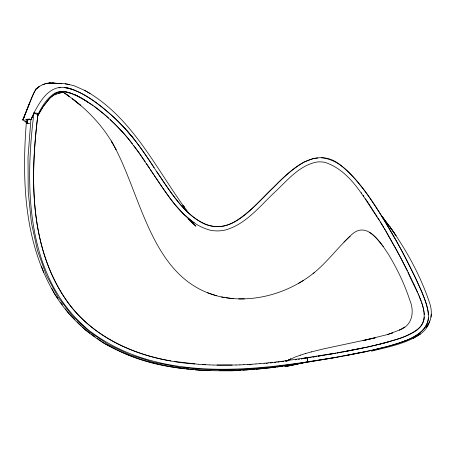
<?xml version="1.0" encoding="UTF-8"?>
<svg xmlns="http://www.w3.org/2000/svg" width="454" height="454" viewBox="0 0 454 454"><rect width="100%" height="100%" fill="white"/><g stroke="black" fill="none" stroke-linecap="round" stroke-linejoin="round"><path stroke-width="0.68" d="M424.28 317.011L424.036 319.207M125.645 129.288C112.984 115.509 98.688 102.973 82.253 93.876A92.979 92.979 0 0 0 79.592 92.497C73.253 89.41 66.335 86.549 59.151 87.486C46.456 89.83 39.606 102.496 33.965 112.836C24.516 187.354 25.747 277.871 88.655 330.132C150.524 377.927 234.752 372.904 307.738 361.793L338.548 356.906L367.036 351.424M382.16 216.592L388.97 226.098L382.364 216.916L389.419 226.047L396.07 235.637L389.56 226.359C406.688 250.466 421.289 276.895 430.301 305.139C432.276 312.675 431.595 321.449 426.022 327.351L428.122 324.587L427.742 325.087M430.994 317.147L431.3 314.106M428.372 317.885C427.345 330.228 415.512 336.862 405.07 340.869A119.158 119.158 0 0 1 401.773 342.095L387.563 346.481L374.681 349.711L334.099 357.741L302.733 362.899L269.148 367.49L237.346 369.8L207.404 369.755L179.432 367.275L153.509 362.286L129.736 354.71L108.211 344.473L89.024 331.494L72.26 315.7L58.027 297.007L46.41 275.345L37.512 250.631L31.411 222.789L28.216 191.753L28.012 157.43L30.895 119.748L33.965 112.836L38.079 113.387C30.219 176.016 28.942 246.704 66.67 300.69C90.562 334.825 130.576 354.296 170.897 360.873M37.852 115.089C30.327 176.356 29.306 244.956 64.996 298.306M412.663 332.72C438.275 319.917 414.082 289.346 408.01 272.128M26.758 123.102L27.257 121.485M429.484 321.001C428.462 326.369 424.785 330.813 420.478 333.985C405.95 343.797 388.176 346.935 371.474 351.158M27.7 120.111L27.444 121.127L28.029 119.561L27.427 121.07M61.846 83.695L52.545 83.099L55.921 83.371C48.884 81.93 41.535 84.035 36.224 88.865C30.305 98.336 27.586 109.675 22.87 119.782C22.377 122.398 28.591 117.16 30.895 119.748L33.414 114.907M22.87 119.782L29.771 102.57M22.796 119.987L33.568 93.575M37.506 115.18C41.842 107.002 46.558 98.087 54.838 93.274M37.892 113.812L38.079 113.387M23.058 119.306L24.777 116.054M33.454 93.819L35.821 89.262M32.245 117.092L30.895 119.748L26.61 119.232C21.61 179.353 23.733 244.178 56.478 296.922A146.296 146.228 71.1 0 0 106.577 344.654C164.354 376.684 233.589 373.948 296.865 364.199M37.449 116.133L43.624 105.913L50.11 97.877M37.733 115.708L42.807 107.15M43.505 106.111L49.407 98.603L55.382 93.689M314.611 272.315C327.64 261.493 337.753 247.759 350.051 236.194L343.99 242.073M36.224 88.865L35.877 89.194M50.576 97.417L55.206 93.808A15.169 15.152 -32.1 0 1 64.513 91.685L69.099 92.684L75.16 95.039M314.662 272.275L314.111 272.723M314.418 272.479L313.612 273.132M349.949 236.296C363.177 222.023 374.902 234.951 383.238 246.567L388.715 254.722C397.21 269.001 404.565 284.068 409.707 299.895C414.712 311.444 412.561 325.626 399.435 330.075L404.752 326.954M313.669 273.092L313.317 273.37M313.022 273.609L313.073 273.569C288.829 292.603 256.782 302.268 226.103 297.83M420.478 333.985L413.185 338.344M298.641 283.33L303.63 280.305M412.436 332.85L406.727 335.671M286.582 361.038L295.231 357.009L300.366 355.17M54.718 95.017L58.958 93.166L62.675 92.344L58.634 93.24L58.958 93.166M388.074 346.34C405.229 341.595 433.893 333.389 427.753 309.639C425.534 299.526 421.074 290.117 416.795 280.742C402.726 251.045 386.706 222.193 367.865 195.248L364.307 190.357C353.28 176.248 340.472 159.672 321.301 157.697M406.438 335.795L402.392 337.424M392.375 332.969L392.721 332.844L387.296 334.626L399.554 329.996M402.199 337.498L399.753 338.389M400.456 342.554L405.859 340.557M399.543 338.463L386.468 342.464M300.207 355.215L305.724 353.479M311.262 351.929L323.611 348.876L375.146 337.872L363.001 340.608L387.642 334.513M42.829 84.603L46.092 83.474L49.321 83.003M380.27 344.047C394.225 339.91 410.195 337.237 420.71 326.312A15.379 15.283 70.9 0 0 424.013 319.202M390.156 341.391L386.933 342.299M305.57 353.53L311.421 351.878M385.849 342.628L367.053 347.168L347.287 351.141M385.281 342.747L376.707 344.921M388.039 346.345L366.775 351.481L344.529 355.885M300.82 363.251L302.046 362.945L290.804 365.555M303.437 362.604L302.949 362.723L303.976 362.502M300.026 363.444L299.192 363.648M374.096 349.847L381.212 348.139M373.148 345.755L376.814 344.892M298.749 363.75L291.86 364.937M369.539 346.578L373.301 345.721M301.314 358.921L302.67 358.62L301.439 358.893M288.25 366.1L285.418 366.73L307.738 361.793L307.125 357.639L337.833 352.769L362.547 348.082M299.6 363.592L302.364 362.984M303.63 358.41L305.213 358.064M305.531 357.99L307.125 357.639M303.607 358.416L305.173 358.07M305.485 357.996L307.052 357.65L307.738 361.793M365.89 347.378L369.743 346.533M366.157 347.316L344.382 351.64M343.241 351.89L346.606 351.265M343.774 351.754L337.191 352.934M337.277 352.951L338.593 352.718M335.971 353.184L329.678 354.239M337.328 357.179L302.733 362.899M333.389 353.632L326.341 354.801M323.747 355.232L327.118 354.693M323.1 355.34L318.163 356.152M328.651 358.603L329.956 358.388M307.052 357.65L280.935 361.458M321.171 355.675L324.099 355.198M309.407 357.565L311.342 357.253M298.391 359.352L299.606 359.154M303.936 358.45L305.304 358.229M306.944 357.962L308.152 357.763M312.71 357.031L316.983 356.356M318.339 356.135L320.042 355.862M307.086 357.939L308.187 357.763M313.016 356.992L314.316 356.782M295.361 359.823L296.57 359.636M285.538 361.083L288.579 360.652M58.986 87.849L60.303 87.673M285.214 360.913L288.29 360.499M29.743 123.357L27.155 123.153L27.319 121.519M281.31 361.645L283.727 361.322M272.207 367.553L256.124 369.227M273.609 367.365L275.714 367.087M277.122 366.9L279.227 366.616M280.629 366.429L282.734 366.151M284.142 365.964L285.543 365.776M277.808 362.088L279.21 361.912M276.69 361.969L280.992 361.452M274.324 362.502L275.714 362.337M272.474 362.44L276.758 361.957M270.175 362.973L271.554 362.82M268.286 362.871L272.548 362.428M266.05 363.404L267.417 363.262M264.132 363.268L268.371 362.865M260.006 363.631L264.222 363.262M28.063 123.261L26.939 123.165M317.794 157.992L313.583 158.344L304.112 161.93C277.496 177.894 260.675 205.781 234.27 222.029L232.686 222.863A40.434 40.434 0 0 1 229.134 224.452C209.152 232.516 190.186 217.035 178.513 202.189C159.677 179.251 146.375 152.215 126.411 130.139M255.914 363.955L260.108 363.626M251.857 364.244L256.028 363.949M249.189 364.806L250.517 364.715M240.819 370.237L231.778 370.839L219.134 370.691M242.907 370.101L247.776 369.777M249.865 369.641L254.734 369.318M247.827 364.494L251.97 364.239M243.826 364.704L247.952 364.488M239.865 364.88L243.963 364.698M235.932 365.016L240.007 364.874M236.08 365.01L213.215 365.044M232.187 365.112L216.944 365.135M56.619 83.303L53.095 83.303L57.073 83.303M210.003 370.589L202.274 370.498L195.373 369.794M209.521 364.914L213.022 365.033M209.322 364.902L202.234 364.539M205.656 364.732L198.642 364.295M244.36 298.891L238.73 298.919M198.426 364.273L174.467 361.48M57.567 83.332L64.752 83.723L73.605 85.528L84.609 90.369L90.062 93.507C133.243 120.293 155.887 167.952 184.71 207.711L182.803 205.163L187.088 210.65M194.862 363.989C145.666 360.589 93.734 341.124 65.28 298.721M185.016 368.733C161.505 366.287 137.903 360.618 116.786 349.807M186.401 368.875L189.159 369.159M190.538 369.301L193.989 369.652M55.706 83.451L49.14 83.02L55.03 83.366M64.258 87.503C83.746 90.925 99.488 104.749 113.937 117.387A202.853 202.853 0 0 1 124.339 127.858C135.661 140.014 144.985 153.821 154.105 167.651M233.458 298.675L221.546 296.99M69.541 84.416L65.189 83.808M64.559 87.577L68.866 88.269L73.4 89.744M224.775 297.608C150.115 284.176 142.573 194.125 111.247 140.961L116.088 149.462L115.776 148.906M68.441 92.383L69.644 92.735M216.609 295.792L207.421 292.694M71.641 93.564L64.434 91.634A16.043 16.021 17.8 0 0 54.798 93.189M26.309 122.143L24.743 121.524L26.758 122.325M74.331 90.113L75.268 90.499M74.081 94.415L77.362 95.925M77.572 96.027L81.567 98.121M115.537 349.171L104.261 343.468L97.355 338.525M33.965 112.836L37.699 114.754M84.609 90.369L90.062 93.507M82.815 98.83L93.138 105.493M86.583 101.27L95.244 107.206L104.057 114.204A194.709 194.709 0 0 1 129.197 139.889L139.435 153.458L153.94 174.932M193.177 221.949L194.284 222.664M369.346 232.266C374.601 235.586 379.289 241.403 383.238 246.567M63.378 92.304L69.377 96.464L66.239 94.222M63.776 92.571L71.766 98.285L80.812 105.515L72.214 98.603C88.462 110.889 102.666 126.025 112.876 143.708M192.632 221.563L183.779 214.192L174.824 204.323M89.875 333.174L85.273 329.882L82.259 326.886M91.027 334.002L95.056 336.879M94.455 106.446L95.777 107.422M192.121 222.613L195.839 226.194L187.979 218.55M74.723 319.4L68.696 313.408L65.387 308.828M77.237 321.892L81.255 325.887M122.041 131.422L125.565 135.4M188.552 218.834L193.166 223.907M126.11 136.035L129.929 140.644M174.648 204.101L173.4 202.558M130.219 141.007L132.364 143.742M173.224 202.336L171.935 200.702M171.811 200.543L170.71 199.113M170.466 198.79L169.138 197.025M133.578 145.32L137.142 150.126M168.894 196.701L162.044 187.065M57.942 298.533L54.633 293.954L51.773 288.33M60.836 302.534L62.493 304.827M137.534 150.666L139.463 153.373M139.849 153.917L145.127 161.601M361.622 193.109L361.367 192.734M363.45 195.787L363.189 195.402M161.669 186.52L150.342 169.58M363.541 195.912L363.892 196.434M365.447 198.738L367.893 202.399M146.239 163.264L149.548 168.258M368.166 202.813L377.03 216.541M154.354 175.67C169.047 196.508 183.399 222.647 209.652 230.059A34.924 34.924 0 0 0 225.263 230.042C245.773 224.321 259.535 206.53 274.409 192.502C286.996 180.868 298.925 165.591 316.603 162.072A24.601 24.601 0 0 1 325.143 162.436C351.538 171.158 364.522 199.408 379.533 220.553M156.528 171.334C170.063 190.867 182.729 213.562 205.038 224.191C234.088 235.535 255.12 203.767 273.779 187.196C290.753 169.393 316.756 144.815 341.312 165.738C365.635 185.992 380.775 214.714 396.688 241.534A660.627 660.627 0 0 1 406.568 259.949L415.189 277.326L421.454 291.133C424.462 298.704 427.963 306.433 428.258 314.696M377.864 217.869L385.321 230.104M380.361 221.904L383.675 227.358M384.169 228.214L400.11 256.448M385.974 231.268L396.404 249.734L407.3 270.692M400.4 256.992L411.954 280.033M43.822 272.701L41.399 266.192M412.243 280.64L412.811 281.855M413.095 282.462L413.52 283.375M413.622 283.597L414.037 284.499M414.139 284.726L414.65 285.838M414.848 286.281L415.149 286.939M415.348 287.376L416.534 290.038M416.664 290.344L416.931 290.952M417.061 291.252L417.408 292.053M418.123 293.727L418.531 294.697M418.929 295.656L420.393 299.362M420.727 300.253L421.051 301.133M421.652 302.846L421.931 303.686M422.192 304.509L422.441 305.321M422.68 306.115L422.901 306.898M423.105 307.67L423.764 310.615M423.888 311.313L423.996 312M424.093 312.675L424.269 314.616M55.371 93.666A15.771 15.646 -43.3 0 1 65.773 91.759L66.205 91.873A26.054 25.929 24.8 0 1 68.242 92.344M70.041 92.9A50.048 49.912 28 0 1 74.064 94.46M95.754 107.45A187.638 187.496 33.1 0 1 108.546 118.074M110.294 119.68A187.638 187.496 33.1 0 1 121.746 131.314M26.616 123.159A4.722 0.522 0.3 0 1 26.678 123.102M124.339 127.858A196.701 196.701 0 0 1 134.015 139.162M75.177 94.999A98.603 98.603 0 0 1 88.258 102.411M74.411 94.653A94.954 94.954 0 0 1 86.555 101.304M39.504 86.453L36.161 88.927L39.504 86.453M290.685 358.927L286.605 361.021L290.702 358.961"/></g></svg>
